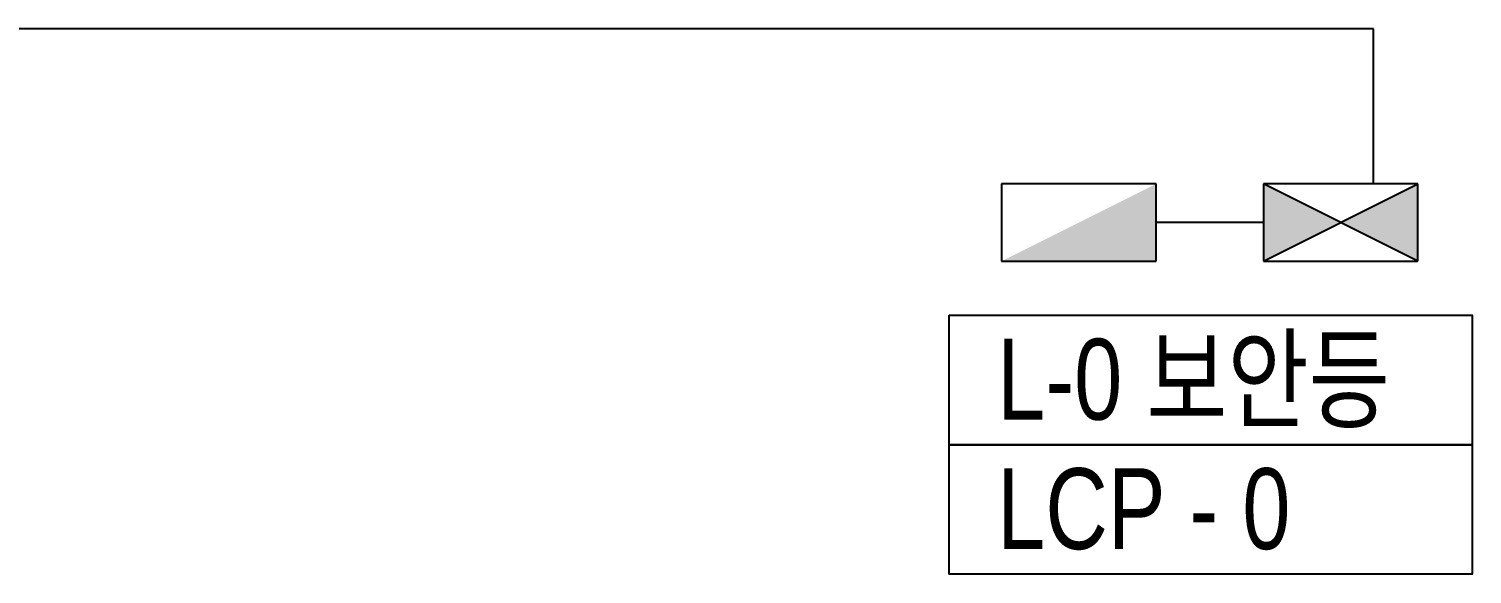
# Model space of a CAD drawing. Header units: millimetres. Extents: x 1282755 to 1285234, y -1758265 to -1757672.
# Drawn here: x 1283923.9 to 1284006.9, y -1757982.1 to -1757950.7 of the extents above; entities that cross this region are included whole.
import ezdxf

# ---------------------------------------------------------------- set-up
doc = ezdxf.new("R2010")
doc.units = ezdxf.units.MM
doc.layers.add('MR', color=7, linetype='Continuous')
doc.styles.get("Standard").update_dxf_attribs({"font": 'arial_0.ttf'})
doc.styles.add('새굴림', font='NGULIM.TTF')

# ---------------------------------------------------------------- blocks, each defined once
blk = doc.blocks.new('SYM-PW001')
at = {"color": 0, "linetype": 'ByBlock'}
for p, q in [((250, 250), (-250, 250)), ((-250, 250), (-250, 0)), ((250, 0), (250, 250)), ((-250, 0), (250, 0))]:
    blk.add_line(p, q, dxfattribs=at)
blk.add_solid([(-250, 0), (250, 250), (250, 0)], dxfattribs=at)
at = {"color": 0, "linetype": 'ByBlock', "flags": 1}
for tag, p in [('Copyright : Fourth Dimension Soft', (306.3, 283.1)), ('BLOCK', (306.3, 255.8)), ('KIND', (306.3, 231.8)), ('TYPE', (306.3, 207.8)), ('CODE', (306.3, 185.8)), ('SPEC', (306.3, 139.9)), ('NAME', (306.3, 163.6)), ('SALE', (306.3, 99.7)), ('EA', (306.3, 120.2)), ('SUBSYM', (306.3, 78.2)), ('SUBSYMEA', (306.3, 57.6)), ('DATA1', (306.3, 37.4)), ('DATA2', (306.3, 15.9)), ('DATA3', (306.3, -5.7)), ('DATA4', (306.3, -25.7)), ('DATA5', (306.3, -47.7)), ('TEMP', (306.3, -71.3))]:
    blk.add_attdef(tag, p, '', height=15, dxfattribs=at)
blk = doc.blocks.new('SYM-PW002')
at = {"color": 0, "linetype": 'ByBlock'}
for p, q in [((-250, 250), (250, 0)), ((250, 250), (-250, 0)), ((250, 250), (-250, 250)), ((-250, 250), (-250, 0)), ((250, 0), (250, 250)), ((-250, 0), (250, 0))]:
    blk.add_line(p, q, dxfattribs=at)
for points in [[(-250, 250), (-250, 0), (0, 125)], [(250, 250), (250, 0), (0, 125)]]:
    blk.add_solid(points, dxfattribs=at)
at = {"color": 0, "linetype": 'ByBlock', "flags": 1}
for tag, p in [('Copyright : Fourth Dimension Soft', (306.3, 283.1)), ('BLOCK', (306.3, 255.8)), ('KIND', (306.3, 231.8)), ('TYPE', (306.3, 207.8)), ('CODE', (306.3, 185.8)), ('SPEC', (306.3, 139.9)), ('NAME', (306.3, 163.6)), ('SALE', (306.3, 99.7)), ('EA', (306.3, 120.2)), ('SUBSYM', (306.3, 78.2)), ('SUBSYMEA', (306.3, 57.6)), ('DATA1', (306.3, 37.4)), ('DATA2', (306.3, 15.9)), ('DATA3', (306.3, -5.7)), ('DATA4', (306.3, -25.7)), ('DATA5', (306.3, -47.7)), ('TEMP', (306.3, -71.3))]:
    blk.add_attdef(tag, p, '', height=15, dxfattribs=at)

msp = doc.modelspace()

# ---------------------------------------------------------------- linework, layer by layer
at = {"layer": 'MR', "color": 2}
for p, q in [((1284001.22, -1757950.722), (1283882.124, -1757950.722)), ((1284001.22, -1757959.63), (1284001.22, -1757950.722))]:
    msp.add_line(p, q, dxfattribs=at)
at = {"layer": 'MR', "color": 7}
msp.add_line((1283994.902, -1757961.849), (1283988.717, -1757961.849, 0), dxfattribs=at)
for points in [[(1283976.817, -1757967.178), (1284006.894, -1757967.178), (1284006.894, -1757974.616), (1283976.817, -1757974.616)], [(1283976.817, -1757974.616), (1284006.894, -1757974.616), (1284006.894, -1757982.054), (1283976.817, -1757982.054)]]:
    msp.add_lwpolyline(points, close=True, dxfattribs=at)

# ---------------------------------------------------------------- block references
at = {"layer": 'MR', "color": 7, "linetype": 'Continuous', "ltscale": 2, "xscale": 0.0177551024008114, "yscale": 0.0177551024008114, "zscale": 0.0177551024008114}
msp.add_blockref('SYM-PW001', (1283984.279, -1757964.069), dxfattribs=at)
at = {"layer": 'MR', "color": 7, "linetype": 'Continuous', "ltscale": 2, "xscale": 0.0177551024008114, "yscale": 0.0177551024008114, "zscale": 0.0177551024008114, "rotation": 179.9999999999997}
msp.add_blockref('SYM-PW002', (1283999.34, -1757959.63), dxfattribs=at)

# ---------------------------------------------------------------- texts
at = {"layer": 'MR', "color": 2, "style": '새굴림', "width": 0.8}
for s, p in [('L-0 보안등', (1283979.588, -1757973.179)), ('LCP - 0', (1283979.588, -1757980.617))]:
    msp.add_text(s, height=4.6486, dxfattribs=at).set_placement(p)

doc.saveas('drawing.dxf')
